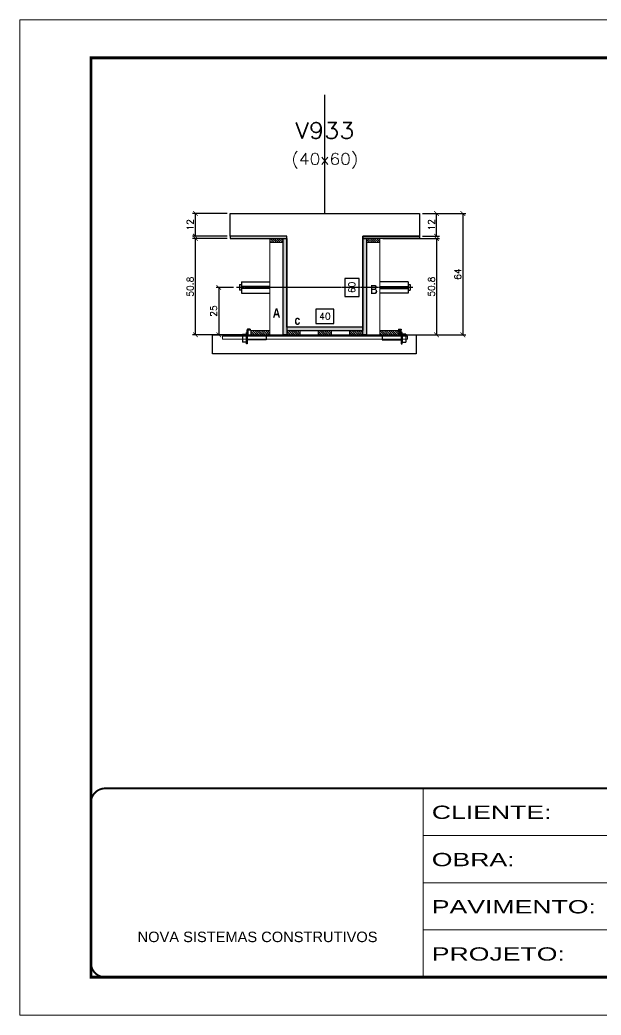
# Model space of a CAD drawing. Extents: x -20960 to -5926, y -2106 to 21915.
# Drawn here: x -10622 to -10009, y 10528 to 11578 of the extents above; entities that cross this region are included whole.
import ezdxf
from ezdxf.enums import TextEntityAlignment as Align

# ---------------------------------------------------------------- set-up
doc = ezdxf.new("R2010")
doc.units = 0
for name, pattern in [('CONTINUO', [0]), ('DASHED', [0.75, 0.5, -0.25]), ('HIDDEN', [0.375, 0.25, -0.125])]:
    doc.linetypes.add(name, pattern=pattern)
for name, color, linetype in [('barrote', 251, 'Continuous'), ('COTA', 241, 'Continuous'), ('Cota Seção (2x)', 4, 'Continuous'), ('detalhes', 4, 'Continuous'), ('Painéis', 200, 'Continuous'), ('presilha', 1, 'Continuous'), ('TENSOR', 3, 'Continuous'), ('Texto de Titulo', 7, 'Continuous'), ('Texto Qtd Sarr', 242, 'Continuous')]:
    doc.layers.add(name, color=color, linetype=linetype)
for name, color, linetype, lineweight in [('CONCRETO', 251, 'Continuous', 25), ('Folhas', 255, 'Continuous', 9), ('Hachura', 251, 'Continuous', 9), ('Madeira', 126, 'Continuous', 18), ('SARRAFO DE PRESSAO', 251, 'DASHED', 9), ('SCO-___-LAJ', 2, 'Continuous', 0), ('Texto Seção', 7, 'Continuous', 15)]:
    doc.layers.add(name, color=color, linetype=linetype, lineweight=lineweight)
doc.styles.add('ARIAL', font='arial.ttf')
doc.styles.add('Romans', font='romans.shx')
doc.styles.add('TECNICA', font='techb___.ttf', dxfattribs={"height": 10})
doc.styles.add('Tecnologia', font='')
doc.styles.get('Tecnologia').set_extended_font_data('Forgotten Futurist')
doc.dimstyles.new('Cota Seção (2x)', dxfattribs={"dimtxt": 7, "dimasz": 5, "dimexe": 3, "dimexo": 3, "dimgap": 2, "dimtad": 3, "dimdec": 1, "dimlfac": 0.5, "dimzin": 12, "dimdsep": 46, "dimtxsty": 'Romans', "dimblk": 'ARCHTICK', "dimcen": 0, "dimclrd": 4, "dimclre": 4, "dimclrt": 1, "dimadec": 1, "dimazin": 3, "dimtfac": 1, "dimtdec": 1, "dimtmove": 0, "dimatfit": 3, "dimldrblk": 'OBLIQUE', "dimfxl": 1, "dimtolj": 1, "dimtzin": 12, "dimarcsym": 0})
doc.dimstyles.new('Cota Seção interna', dxfattribs={"dimtxt": 7, "dimasz": 6, "dimexe": 0.18, "dimexo": 2, "dimgap": -4, "dimtad": 3, "dimdec": 1, "dimlfac": 0.5, "dimzin": 12, "dimdsep": 46, "dimtxsty": 'Romans', "dimblk": 'ARCHTICK', "dimcen": 0.09, "dimse1": 1, "dimse2": 1, "dimsd1": 1, "dimsd2": 1, "dimclrd": 180, "dimclre": 5, "dimclrt": 1, "dimadec": 0, "dimazin": 3, "dimtfac": 1, "dimtdec": 1, "dimtofl": 0, "dimtmove": 0, "dimatfit": 3, "dimldrblk": 'ARCHTICK', "dimfxl": 1, "dimtolj": 1, "dimtzin": 0, "dimarcsym": 0})

# ---------------------------------------------------------------- blocks, each defined once
blk = doc.blocks.new('9999999999')
at = {"color": 30, "linetype": 'CONTINUO'}
for p, q in [((98564.6, 34230.2), (98564.6, 34429.4)), ((98564.6, 34379.6), (99584, 34379.6)), ((98564.6, 34329.8), (99488, 34329.8)), ((98564.6, 34280), (99488, 34280))]:
    blk.add_line(p, q, dxfattribs=at)
at = {"color": 30, "linetype": 'CONTINUO', "const_width": 2}
blk.add_lwpolyline([(99584, 34230.2), (99584, 34414.4, 0.414214), (99569, 34429.4), (98229, 34429.4, 0.414214), (98214, 34414.4), (98214, 34245.2, 0.414214), (98229, 34230.2), (99584, 34230.2)], format="xyb", dxfattribs=at)
at = {"layer": 'Folhas'}
blk.add_lwpolyline([(98139, 34190.2), (99624, 34190.2), (99624, 35240.2), (98139, 35240.2)], close=True, dxfattribs=at)
at = {"layer": 'Folhas', "color": 30, "const_width": 3}
blk.add_lwpolyline([(98214, 34230.2), (99584, 34230.2), (99584, 35200.2), (98214, 35200.2)], close=True, dxfattribs=at)
at = {"color": 7, "linetype": 'Continuous', "ltscale": 5, "style": 'ARIAL'}
blk.add_text('NOVA SISTEMAS CONSTRUTIVOS', height=11.059, dxfattribs=at).set_placement((98263.2, 34267.2))
at = {"layer": 'Folhas', "color": 7, "style": 'Tecnologia', "width": 1.5}
for s, p in [('CLIENTE:', (98573.7, 34397.2)), ('OBRA:', (98573.7, 34347.3)), ('PAVIMENTO:', (98573.7, 34297.5)), ('PROJETO:', (98573.7, 34247.7))]:
    blk.add_text(s, height=14, dxfattribs=at).set_placement(p)
blk = doc.blocks.new('_ArchTick')
at = {"color": 0, "linetype": 'ByBlock', "const_width": 0.15}
blk.add_lwpolyline([(-0.5, -0.5), (0.5, 0.5)], dxfattribs=at)
blk = doc.blocks.new('*D1346')
at = {"layer": 'COTA', "color": 4, "lineweight": -2, "transparency": 16777216}
for p, q in [((-10403.1, 11347.6), (-10439.8, 11347.6)), ((-10436.8, 11246), (-10436.8, 11347.6)), ((-10385.5, 11246), (-10439.8, 11246))]:
    blk.add_line(p, q, dxfattribs=at)
at = {"layer": 'Defpoints', "color": 0, "transparency": 16777216}
for p in [(-10436.8, 11347.6), (-10400.1, 11347.6), (-10382.5, 11246)]:
    blk.add_point(p, dxfattribs=at)
at = {"layer": 'COTA', "color": 4, "lineweight": -2, "transparency": 16777216, "xscale": 5, "yscale": 5, "zscale": 5}
for p, rotation in [((-10436.8, 11347.6), 90), ((-10436.8, 11246), 270)]:
    blk.add_blockref('_ArchTick', p, dxfattribs=dict(at, rotation=rotation))
at = {"layer": 'COTA', "color": 1, "transparency": 16777216, "insert": (-10442.3, 11296.8), "char_height": 7, "attachment_point": 5, "rotation": 90, "style": 'Romans'}
blk.add_mtext('\\A1;50.8', dxfattribs=at)
blk = doc.blocks.new('_Oblique')
at = {"color": 0, "linetype": 'ByBlock', "lineweight": -2}
blk.add_line((-0.5, -0.5), (0.5, 0.5), dxfattribs=at)
blk = doc.blocks.new('*D1347')
at = {"layer": 'COTA', "color": 4, "lineweight": -2, "transparency": 16777216}
for p, q in [((-10403.1, 11374), (-10439.8, 11374)), ((-10436.8, 11350), (-10436.8, 11374)), ((-10403.1, 11350), (-10439.8, 11350))]:
    blk.add_line(p, q, dxfattribs=at)
at = {"layer": 'Defpoints', "color": 0, "transparency": 16777216}
for p in [(-10436.8, 11374), (-10400.1, 11374), (-10400.1, 11350)]:
    blk.add_point(p, dxfattribs=at)
at = {"layer": 'COTA', "color": 4, "lineweight": -2, "transparency": 16777216, "xscale": 5, "yscale": 5, "zscale": 5}
for p, rotation in [((-10436.8, 11374), 90), ((-10436.8, 11350), 270)]:
    blk.add_blockref('_ArchTick', p, dxfattribs=dict(at, rotation=rotation))
at = {"layer": 'COTA', "color": 1, "transparency": 16777216, "insert": (-10442.3, 11362), "char_height": 7, "attachment_point": 5, "rotation": 90, "style": 'Romans'}
blk.add_mtext('\\A1;12', dxfattribs=at)
blk = doc.blocks.new('*D1348')
at = {"layer": 'Cota Seção (2x)', "color": 180, "lineweight": -2, "transparency": 16777216}
for p, q in [((-10264.1, 11305.5), (-10279.1, 11305.5)), ((-10279.1, 11305.5), (-10279.1, 11286.5)), ((-10264.1, 11286.5), (-10264.1, 11305.5)), ((-10279.1, 11286.5), (-10264.1, 11286.5))]:
    blk.add_line(p, q, dxfattribs=at)
at = {"layer": 'Defpoints', "color": 0, "transparency": 16777216}
for p in [(-10340.1, 11374), (-10260.1, 11374), (-10340.1, 11254)]:
    blk.add_point(p, dxfattribs=at)
at = {"layer": 'Cota Seção (2x)', "color": 1, "transparency": 16777216, "insert": (-10271.6, 11296), "char_height": 7, "attachment_point": 5, "rotation": 90, "style": 'Romans'}
blk.add_mtext('\\A1;60', dxfattribs=at)
blk = doc.blocks.new('PRESILHA METÁLICA 1')
at = {"layer": 'presilha'}
for p, q in [((7.5, 10.6), (7.5, 19.9)), ((12, 21), (8.6, 21)), ((9, 11.6), (9, 18.9)), ((12, 19.5), (9.6, 19.5)), ((12, 21), (12, 19.5)), ((0, 13), (6, 13)), ((0, 13), (0, 0)), ((6, 0), (0, 0)), ((6, 15.5), (7.5, 15.5)), ((6, -2.5), (6, 15.5)), ((6, 13), (6, 0)), ((7.5, 15.5), (7.5, -2.5)), ((37.5, 4.1), (7.5, 4.1)), ((37.5, 11), (9.6, 11)), ((37.5, 11), (37.5, 4.1)), ((7.5, -2.5), (6, -2.5))]:
    blk.add_line(p, q, dxfattribs=at)
for centre, radius, start, end in [((8.6, 19.9), 1.14, 90, 180), ((9.6, 18.9), 0.57, 90, 180), ((9.6, 11.6), 0.57, 180, 270)]:
    blk.add_arc(centre, radius, start, end, dxfattribs=at)
blk = doc.blocks.new('*D1349')
at = {"layer": 'Cota Seção (2x)', "color": 180, "lineweight": -2, "transparency": 16777216}
for p, q in [((-10290.5, 11273), (-10309.8, 11273)), ((-10309.8, 11273), (-10309.8, 11258)), ((-10290.5, 11258), (-10290.5, 11273)), ((-10309.8, 11258), (-10290.5, 11258))]:
    blk.add_line(p, q, dxfattribs=at)
at = {"layer": 'Defpoints', "color": 0, "transparency": 16777216}
for p in [(-10340.1, 11254), (-10340.1, 11246), (-10260.1, 11246)]:
    blk.add_point(p, dxfattribs=at)
at = {"layer": 'Cota Seção (2x)', "color": 1, "transparency": 16777216, "insert": (-10300.1, 11265.5), "char_height": 7, "attachment_point": 5, "style": 'Romans'}
blk.add_mtext('\\A1;40', dxfattribs=at)
blk = doc.blocks.new('*D1350')
at = {"layer": 'COTA', "color": 4, "lineweight": -2, "transparency": 16777216}
for p, q in [((-10239.1, 11347.6), (-10179.2, 11347.6)), ((-10182.2, 11347.6), (-10182.2, 11246)), ((-10239.1, 11246), (-10179.2, 11246))]:
    blk.add_line(p, q, dxfattribs=at)
at = {"layer": 'Defpoints', "color": 0, "transparency": 16777216}
for p in [(-10242.1, 11347.6), (-10242.1, 11246), (-10182.2, 11246)]:
    blk.add_point(p, dxfattribs=at)
at = {"layer": 'COTA', "color": 4, "lineweight": -2, "transparency": 16777216, "xscale": 5, "yscale": 5, "zscale": 5}
for p, rotation in [((-10182.2, 11347.6), 90), ((-10182.2, 11246), 270)]:
    blk.add_blockref('_ArchTick', p, dxfattribs=dict(at, rotation=rotation))
at = {"layer": 'COTA', "color": 1, "transparency": 16777216, "insert": (-10187.7, 11296.8), "char_height": 7, "attachment_point": 5, "rotation": 90, "style": 'Romans'}
blk.add_mtext('\\A1;50.8', dxfattribs=at)
blk = doc.blocks.new('*D1351')
at = {"layer": 'COTA', "color": 4, "lineweight": -2, "transparency": 16777216}
for p, q in [((-10396.4, 11296), (-10415, 11296)), ((-10412, 11296), (-10412, 11246)), ((-10396.4, 11246), (-10415, 11246))]:
    blk.add_line(p, q, dxfattribs=at)
at = {"layer": 'Defpoints', "color": 0, "transparency": 16777216}
for p in [(-10393.4, 11296), (-10412, 11246), (-10393.4, 11246)]:
    blk.add_point(p, dxfattribs=at)
at = {"layer": 'COTA', "color": 4, "lineweight": -2, "transparency": 16777216, "xscale": 5, "yscale": 5, "zscale": 5}
for p, rotation in [((-10412, 11296), 90), ((-10412, 11246), 270)]:
    blk.add_blockref('_ArchTick', p, dxfattribs=dict(at, rotation=rotation))
at = {"layer": 'COTA', "color": 1, "transparency": 16777216, "insert": (-10417.5, 11271), "char_height": 7, "attachment_point": 5, "rotation": 90, "style": 'Romans'}
blk.add_mtext('\\A1;25', dxfattribs=at)
blk = doc.blocks.new('titulo1')
at = {"layer": 'Defpoints', "color": 252, "linetype": 'HIDDEN', "ltscale": 2}
blk.add_line((0, 0), (0, 125), dxfattribs=at)
at = {"layer": 'Defpoints', "style": 'Romans', "oblique": 15}
blk.add_attdef('FOLHA', text='', height=10, dxfattribs=at).set_placement((0, 15.6), align=Align.MIDDLE_CENTER)
at = {"layer": 'Texto Qtd Sarr', "color": 3, "style": 'Romans', "oblique": 15}
for tag, height, p in [('TITULO', 17, (0, 71.4)), ('SEÇÃO', 12, (0, 41.5))]:
    blk.add_attdef(tag, text='', height=height, dxfattribs=at).set_placement(p, align=Align.MIDDLE_CENTER)
blk = doc.blocks.new('*D1584')
at = {"layer": 'COTA', "color": 4, "lineweight": -2, "transparency": 16777216}
for p, q in [((-10197.1, 11374), (-10179.2, 11374)), ((-10182.2, 11350), (-10182.2, 11374)), ((-10197.1, 11350), (-10179.2, 11350))]:
    blk.add_line(p, q, dxfattribs=at)
at = {"layer": 'Defpoints', "color": 0, "transparency": 16777216}
for p in [(-10200.1, 11374), (-10182.2, 11374), (-10200.1, 11350)]:
    blk.add_point(p, dxfattribs=at)
at = {"layer": 'COTA', "color": 4, "lineweight": -2, "transparency": 16777216, "xscale": 5, "yscale": 5, "zscale": 5}
for p, rotation in [((-10182.2, 11374), 90), ((-10182.2, 11350), 270)]:
    blk.add_blockref('_ArchTick', p, dxfattribs=dict(at, rotation=rotation))
at = {"layer": 'COTA', "color": 1, "transparency": 16777216, "insert": (-10187.7, 11362), "char_height": 7, "attachment_point": 5, "rotation": 90, "style": 'Romans'}
blk.add_mtext('\\A1;12', dxfattribs=at)
blk = doc.blocks.new('*D1382')
at = {"layer": 'COTA', "color": 4, "lineweight": -2, "transparency": 16777216}
for p, q in [((-10197.1, 11374), (-10151.4, 11374)), ((-10154.4, 11374), (-10154.4, 11246)), ((-10200.8, 11246), (-10151.4, 11246))]:
    blk.add_line(p, q, dxfattribs=at)
at = {"layer": 'Defpoints', "color": 0, "transparency": 16777216}
for p in [(-10200.1, 11374), (-10203.8, 11246), (-10154.4, 11246)]:
    blk.add_point(p, dxfattribs=at)
at = {"layer": 'COTA', "color": 4, "lineweight": -2, "transparency": 16777216, "xscale": 5, "yscale": 5, "zscale": 5}
for p, rotation in [((-10154.4, 11374), 90), ((-10154.4, 11246), 270)]:
    blk.add_blockref('_ArchTick', p, dxfattribs=dict(at, rotation=rotation))
at = {"layer": 'COTA', "color": 1, "transparency": 16777216, "insert": (-10159.9, 11310), "char_height": 7, "attachment_point": 5, "rotation": 90, "style": 'Romans'}
blk.add_mtext('\\A1;64', dxfattribs=at)

msp = doc.modelspace()

# ---------------------------------------------------------------- hatches: boundary and pattern name
at = {"layer": 'Hachura'}
h = msp.add_hatch(color=256, dxfattribs=at)
h.dxf.hatch_style = 1
h.paths.add_polyline_path([(-10340.12, 11347.6), (-10340.12, 11350), (-10400.12, 11350), (-10400.12, 11347.6)])
h = msp.add_hatch(dxfattribs=at)
h.set_pattern_fill('ANSI31', color=256, scale=0.5, angle=270, style=0)
h.set_pattern_definition([(315, (12607.6955, 3039.96), (1.12253202, 1.12253202), [])])
h.paths.add_polyline_path([(-10344.12, 11343.2), (-10344.12, 11347.6), (-10358.12, 11347.6), (-10358.12, 11343.2)])
h = msp.add_hatch(color=256, dxfattribs=at)
h.dxf.hatch_style = 1
h.paths.add_polyline_path([(-10344.12, 11347.6), (-10340.12, 11347.6), (-10340.12, 11246), (-10344.12, 11246)])
h = msp.add_hatch(color=256, dxfattribs=at)
h.dxf.hatch_style = 1
h.paths.add_polyline_path([(-10260.12, 11347.6), (-10260.12, 11350), (-10200.12, 11350), (-10200.12, 11347.6)])
h = msp.add_hatch(color=256, dxfattribs=at)
h.dxf.hatch_style = 1
h.paths.add_polyline_path([(-10260.12, 11347.6), (-10256.12, 11347.6), (-10256.12, 11246), (-10260.12, 11246)])
h = msp.add_hatch(dxfattribs=at)
h.set_pattern_fill('ANSI31', color=256, scale=0.5, angle=270, style=0)
h.set_pattern_definition([(315, (12589.6955, 3039.96), (1.12253202, 1.12253202), [])])
h.paths.add_polyline_path([(-10242.12, 11343.2), (-10242.12, 11347.6), (-10256.12, 11347.6), (-10256.12, 11343.2)])
h = msp.add_hatch(dxfattribs=at)
h.set_pattern_fill('ANSI31', color=256, scale=0.5, angle=270, style=0)
h.set_pattern_definition([(315, (12607.6955, 3016.36), (1.12253202, 1.12253202), [])])
h.paths.add_polyline_path([(-10378.12, 11246), (-10378.12, 11250.4), (-10358.12, 11250.4), (-10358.12, 11246)])
h = msp.add_hatch(color=256, dxfattribs=at)
h.dxf.hatch_style = 1
h.paths.add_polyline_path([(-10260.12, 11250.4), (-10260.12, 11254), (-10340.12, 11254), (-10340.12, 11250.4)])
h = msp.add_hatch(dxfattribs=at)
h.set_pattern_fill('ANSI31', color=256, scale=0.5, angle=270, style=0)
h.set_pattern_definition([(315, (12616.4955, 3016.36), (1.12253202, 1.12253202), [])])
h.paths.add_polyline_path([(-10340.12, 11246), (-10340.12, 11250.4), (-10326.12, 11250.4), (-10326.12, 11246)])
h = msp.add_hatch(dxfattribs=at)
h.set_pattern_fill('ANSI31', color=256, scale=0.5, angle=270, style=0)
h.set_pattern_definition([(315, (12649.4945, 3016.36), (1.12253202, 1.12253202), [])])
h.paths.add_polyline_path([(-10307.12, 11246), (-10307.12, 11250.4), (-10293.12, 11250.4), (-10293.12, 11246)])
h = msp.add_hatch(dxfattribs=at)
h.set_pattern_fill('ANSI31', color=256, scale=0.5, angle=270, style=0)
h.set_pattern_definition([(315, (12658.4976, 3016.36), (1.12253202, 1.12253202), [])])
h.paths.add_polyline_path([(-10260.12, 11246), (-10260.12, 11250.4), (-10274.12, 11250.4), (-10274.12, 11246)])
h = msp.add_hatch(dxfattribs=at)
h.set_pattern_fill('ANSI31', color=256, scale=0.5, angle=270, style=0)
h.set_pattern_definition([(315, (12555.6955, 3016.36), (1.12253202, 1.12253202), [])])
h.paths.add_polyline_path([(-10242.12, 11246), (-10242.12, 11250.4), (-10222.12, 11250.4), (-10222.12, 11246)])

# ---------------------------------------------------------------- linework, layer by layer
at = {"ltscale": 3}
for p, q in [((-10390.12, 11298.97), (-10390.12, 11292.97)), ((-10390.12, 11298.97), (-10388.12, 11298.97)), ((-10388.12, 11301.97), (-10388.12, 11289.97)), ((-10388.12, 11301.97), (-10358.12, 11301.97)), ((-10212.12, 11301.97), (-10242.12, 11301.97)), ((-10212.12, 11301.97), (-10212.12, 11289.97)), ((-10212.12, 11298.97), (-10210.12, 11298.97)), ((-10210.12, 11298.97), (-10210.12, 11292.97)), ((-10388.12, 11292.97), (-10390.12, 11292.97)), ((-10358.12, 11296.97), (-10388.12, 11296.97)), ((-10358.12, 11294.97), (-10388.12, 11294.97)), ((-10388.12, 11289.97), (-10358.12, 11289.97)), ((-10242.12, 11296.97), (-10212.12, 11296.97)), ((-10242.12, 11294.97), (-10212.12, 11294.97)), ((-10212.12, 11289.97), (-10242.12, 11289.97)), ((-10212.12, 11292.97), (-10210.12, 11292.97))]:
    msp.add_line(p, q, dxfattribs=at)
at = {"layer": 'barrote'}
msp.add_lwpolyline([(-10203.76, 11226), (-10418.73, 11226), (-10418.73, 11246), (-10203.76, 11246)], close=True, dxfattribs=at)
at = {"layer": 'CONCRETO'}
msp.add_lwpolyline([(-10260.12, 11350), (-10260.12, 11250.4), (-10260.12, 11250.4), (-10260.12, 11254), (-10340.12, 11254), (-10340.12, 11350), (-10400.12, 11350), (-10400.12, 11374), (-10340.12, 11374), (-10340.12, 11374), (-10260.12, 11374), (-10200.12, 11374), (-10200.12, 11350)], close=True, dxfattribs=at)
at = {"layer": 'Madeira'}
for points in [[(-10344.12, 11343.2), (-10344.12, 11347.6), (-10358.12, 11347.6), (-10358.12, 11343.2)], [(-10344.12, 11347.6), (-10358.12, 11347.6), (-10358.12, 11246), (-10344.12, 11246)], [(-10242.12, 11343.2), (-10242.12, 11347.6), (-10256.12, 11347.6), (-10256.12, 11343.2)], [(-10242.12, 11347.6), (-10256.12, 11347.6), (-10256.12, 11246), (-10242.12, 11246)], [(-10378.12, 11246), (-10378.12, 11250.4), (-10358.12, 11250.4), (-10358.12, 11246)], [(-10340.12, 11246), (-10340.12, 11250.4), (-10326.12, 11250.4), (-10326.12, 11246)], [(-10307.12, 11246), (-10307.12, 11250.4), (-10293.12, 11250.4), (-10293.12, 11246)], [(-10260.12, 11246), (-10260.12, 11250.4), (-10274.12, 11250.4), (-10274.12, 11246)], [(-10242.12, 11246), (-10242.12, 11250.4), (-10222.12, 11250.4), (-10222.12, 11246)]]:
    msp.add_lwpolyline(points, close=True, dxfattribs=at)
at = {"layer": 'Painéis'}
for points in [[(-10340.12, 11347.6), (-10340.12, 11350), (-10400.12, 11350), (-10400.12, 11347.6)], [(-10344.12, 11347.6), (-10340.12, 11347.6), (-10340.12, 11246), (-10344.12, 11246)], [(-10260.12, 11347.6), (-10260.12, 11350), (-10200.12, 11350), (-10200.12, 11347.6)], [(-10260.12, 11347.6), (-10256.12, 11347.6), (-10256.12, 11246), (-10260.12, 11246)], [(-10260.12, 11250.4), (-10260.12, 11254), (-10340.12, 11254), (-10340.12, 11250.4)]]:
    msp.add_lwpolyline(points, close=True, dxfattribs=at)
at = {"layer": 'SCO-___-LAJ', "color": 1}
msp.add_lwpolyline([(-10212.76, 11244.67), (-10408.06, 11244.67), (-10408.06, 11241.47), (-10212.76, 11241.47)], close=True, dxfattribs=at)
at = {"layer": 'TENSOR', "linetype": 'HIDDEN', "ltscale": 0.5}
msp.add_line((-10207.12, 11295.97), (-10393.43, 11295.97), dxfattribs=at)

# ---------------------------------------------------------------- block references
at = {"layer": 'presilha', "yscale": 0.6666666666666666, "zscale": 0.6666666666666666}
for p, xscale in [((-10386.99, 11238.04), 0.6666666666666666), ((-10214.55, 11238.04), -0.6666666666666666)]:
    msp.add_blockref('PRESILHA METÁLICA 1', p, dxfattribs=dict(at, xscale=xscale))
at = {"layer": 'SARRAFO DE PRESSAO', "color": 6, "linetype": 'ByBlock'}
msp.add_blockref('9999999999', (-108760.98, -23661.99), dxfattribs=at)
at = {"layer": 'Texto Seção'}
ref = msp.add_blockref('titulo1', (-10300.12, 11374), dxfattribs=at)
ref.add_attrib('TITULO', 'V933', dxfattribs={"layer": 'Texto de Titulo', "color": 7, "height": 17, "style": 'Romans', "width": 1.1}).set_placement((-10300.12, 11461.5), align=Align.MIDDLE_CENTER)
ref.add_attrib('SEÇÃO', '(40x60)', dxfattribs={"layer": 'Texto de Titulo', "color": 7, "height": 12, "style": 'Romans', "width": 1.1}).set_placement((-10300.12, 11431.5), align=Align.MIDDLE_CENTER)

# ---------------------------------------------------------------- texts
at = {"layer": 'detalhes', "style": 'TECNICA'}
for s, p in [('B', (-10252.29, 11289.03)), ('A', (-10355.12, 11264.19)), ('c', (-10332.2, 11256.5))]:
    msp.add_text(s, height=9.6, dxfattribs=at).set_placement(p)

# ---------------------------------------------------------------- dimensions: what is measured, and where the dimension line sits
at = {"layer": 'COTA'}
for base, p1, p2, picture, middle in [((-10436.84, 11374), (-10400.12, 11350), (-10400.12, 11374), '*D1347', (-10442.34, 11362)), ((-10154.4, 11246), (-10200.12, 11374), (-10203.76, 11246), '*D1382', (-10159.9, 11310)), ((-10182.15, 11374), (-10200.12, 11350), (-10200.12, 11374), '*D1584', (-10187.65, 11362)), ((-10436.84, 11347.6), (-10382.52, 11246), (-10400.12, 11347.6), '*D1346', (-10442.34, 11296.8)), ((-10182.15, 11246), (-10242.12, 11347.6), (-10242.12, 11246), '*D1350', (-10187.65, 11296.8)), ((-10411.98, 11246), (-10393.43, 11295.97), (-10393.43, 11246), '*D1351', (-10417.48, 11270.99))]:
    dim = msp.add_linear_dim(base=base, p1=p1, p2=p2, angle=90, dimstyle='Cota Seção (2x)', dxfattribs=at)
    dim.commit()
    dim.dimension.update_dxf_attribs({"geometry": picture, "text_midpoint": middle})
at = {"layer": 'Cota Seção (2x)'}
dim = msp.add_linear_dim(base=(-10260.12, 11374), p1=(-10340.12, 11254), p2=(-10340.12, 11374), angle=90, dimstyle='Cota Seção interna', dxfattribs=at)
dim.commit()
dim.dimension.update_dxf_attribs({"geometry": '*D1348', "text_midpoint": (-10260.12, 11295.97), "dimtype": 160})
dim = msp.add_linear_dim(base=(-10340.12, 11254), p1=(-10260.12, 11246), p2=(-10340.12, 11246), angle=180, dimstyle='Cota Seção interna', dxfattribs=at)
dim.commit()
dim.dimension.update_dxf_attribs({"geometry": '*D1349', "text_midpoint": (-10300.12, 11265.5)})

doc.saveas('drawing.dxf')
